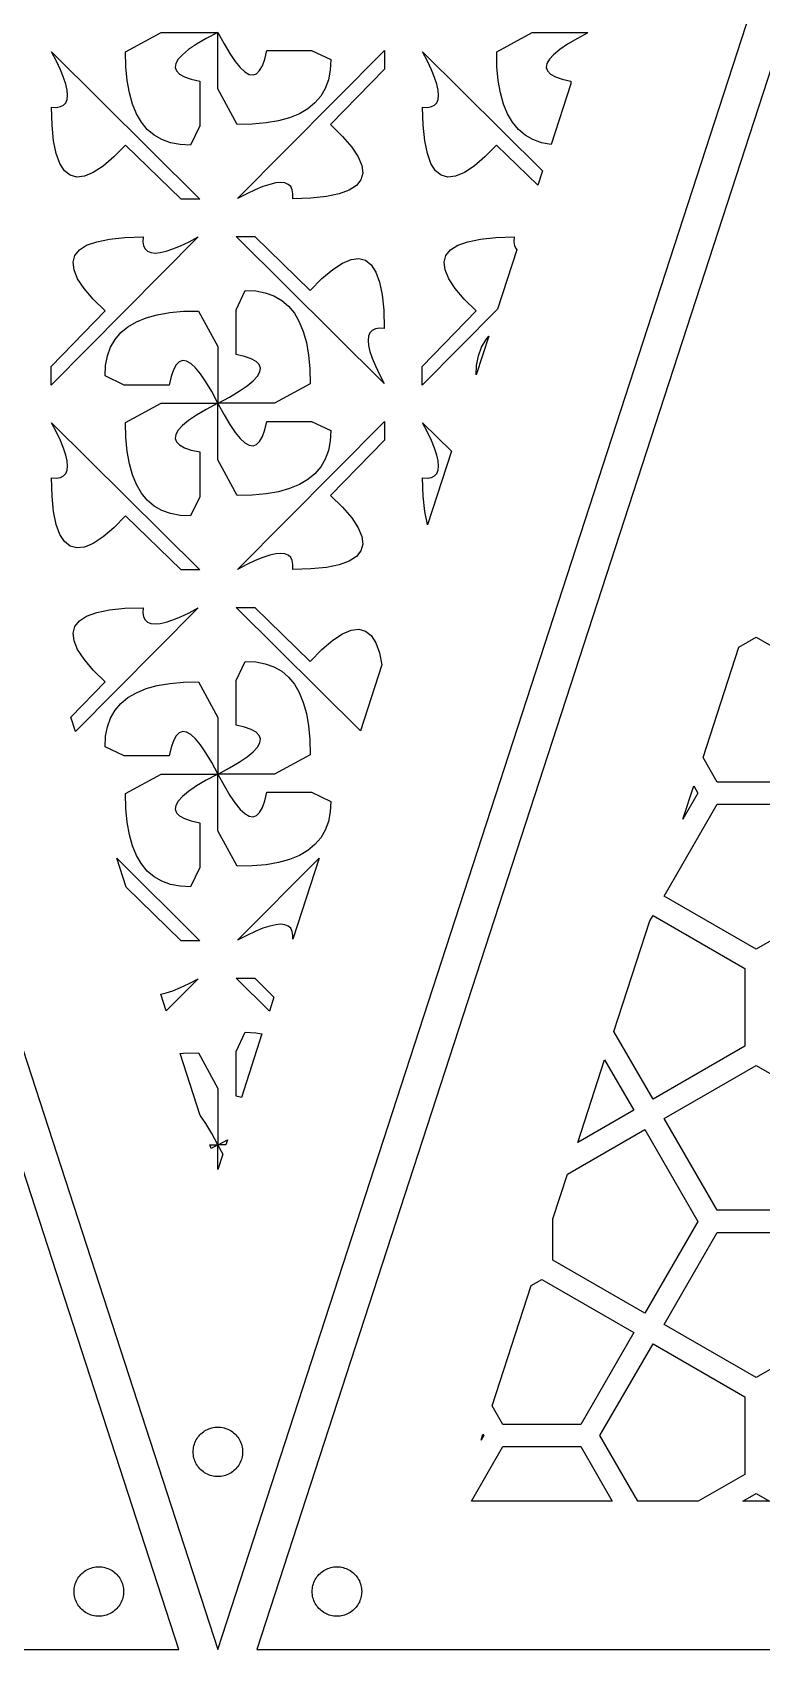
# Model space of a CAD drawing. Header units: metres. Extents: x 20 to 1108, y 20 to 485.
# Drawn here: x 939.7 to 998.7, y 20 to 150.8 of the extents above; entities that cross this region are included whole.
import ezdxf

# ---------------------------------------------------------------- set-up
doc = ezdxf.new("R2010")
doc.units = ezdxf.units.M

msp = doc.modelspace()

# ---------------------------------------------------------------- linework, layer by layer
for p, q in [((951.544, 20), (876.544, 250.826)), ((879.698, 250.826), (954.698, 20.0001)), ((954.698, 20.0001), (1029.7, 250.826)), ((1032.85, 250.826), (957.853, 20)), ((947.241, 149.257), (950.119, 150.823)), ((950.119, 150.823), (954.686, 150.823)), ((954.686, 150.823), (953.761, 150.33)), ((954.701, 146.247), (954.701, 150.815)), ((954.701, 150.815), (955.194, 149.89)), ((977.241, 149.257), (980.119, 150.823)), ((980.119, 150.823), (984.588, 150.823)), ((984.567, 150.76), (983.762, 150.33)), ((984.588, 150.823), (984.567, 150.76)), ((941.642, 148.497), (941.252, 149.242)), ((941.252, 149.242), (953.227, 137.345)), ((947.265, 148.041), (947.241, 149.257)), ((952.333, 149.425), (951.841, 149.02)), ((952.974, 149.862), (952.333, 149.425)), ((953.761, 150.33), (952.974, 149.862)), ((955.194, 149.89), (955.662, 149.102)), ((956.282, 137.38), (968.179, 149.355)), ((958.485, 148.669), (958.644, 149.359)), ((958.644, 149.359), (962.263, 149.359)), ((962.263, 149.359), (963.817, 148.62)), ((968.179, 149.355), (968.179, 147.845)), ((971.642, 148.497), (971.252, 149.242)), ((971.252, 149.242), (980.945, 139.612)), ((977.265, 148.041), (977.241, 149.257)), ((982.333, 149.425), (981.841, 149.02)), ((982.974, 149.862), (982.333, 149.425)), ((983.762, 150.33), (982.974, 149.862)), ((941.968, 147.804), (941.642, 148.497)), ((947.365, 146.929), (947.265, 148.041)), ((951.3, 148.298), (951.252, 147.984)), ((951.252, 147.984), (951.353, 147.7)), ((951.497, 148.644), (951.3, 148.298)), ((951.841, 149.02), (951.497, 148.644)), ((955.662, 149.102), (956.1, 148.461)), ((956.1, 148.461), (956.506, 147.969)), ((956.506, 147.969), (956.881, 147.624)), ((958.076, 147.73), (958.297, 148.125)), ((958.297, 148.125), (958.485, 148.669)), ((963.817, 148.62), (963.776, 147.772)), ((968.179, 147.845), (963.816, 143.365)), ((971.968, 147.804), (971.642, 148.497)), ((977.365, 146.929), (977.265, 148.041)), ((981.3, 148.298), (981.252, 147.984)), ((981.252, 147.984), (981.353, 147.7)), ((981.497, 148.644), (981.3, 148.298)), ((981.841, 149.02), (981.497, 148.644)), ((942.222, 147.184), (941.968, 147.804)), ((942.402, 146.632), (942.222, 147.184)), ((942.512, 146.153), (942.402, 146.632)), ((947.54, 145.925), (947.365, 146.929)), ((951.353, 147.7), (951.601, 147.448)), ((951.601, 147.448), (951.997, 147.229)), ((951.997, 147.229), (952.542, 147.038)), ((952.542, 147.038), (953.231, 146.881)), ((953.231, 146.881), (953.231, 143.261)), ((956.881, 147.624), (957.226, 147.428)), ((957.226, 147.428), (957.54, 147.379)), ((957.54, 147.379), (957.824, 147.481)), ((957.824, 147.481), (958.076, 147.73)), ((963.629, 146.995), (963.375, 146.295)), ((963.776, 147.772), (963.629, 146.995)), ((972.222, 147.184), (971.968, 147.804)), ((972.402, 146.632), (972.222, 147.184)), ((972.512, 146.153), (972.402, 146.632)), ((977.54, 145.925), (977.365, 146.929)), ((981.353, 147.7), (981.601, 147.448)), ((981.601, 147.448), (981.997, 147.229)), ((983.231, 146.649), (981.64, 141.748)), ((981.997, 147.229), (982.542, 147.038)), ((982.542, 147.038), (983.231, 146.881)), ((983.231, 146.881), (983.231, 146.649)), ((942.402, 145.137), (942.512, 145.405)), ((942.548, 145.744), (942.512, 146.153)), ((942.512, 145.405), (942.548, 145.744)), ((947.79, 145.028), (947.54, 145.925)), ((956.268, 143.369), (954.701, 146.247)), ((963.014, 145.669), (962.545, 145.119)), ((963.375, 146.295), (963.014, 145.669)), ((972.402, 145.137), (972.512, 145.405)), ((972.548, 145.744), (972.512, 146.153)), ((972.512, 145.405), (972.548, 145.744)), ((977.79, 145.028), (977.54, 145.925)), ((941.291, 143.309), (941.243, 144.777)), ((941.243, 144.777), (941.639, 144.76)), ((941.639, 144.76), (941.966, 144.816)), ((941.966, 144.816), (942.221, 144.942)), ((942.221, 144.942), (942.402, 145.137)), ((948.115, 144.238), (947.79, 145.028)), ((948.516, 143.555), (948.115, 144.238)), ((960.496, 143.917), (959.6, 143.667)), ((961.286, 144.243), (960.496, 143.917)), ((961.97, 144.644), (961.286, 144.243)), ((962.545, 145.119), (961.97, 144.644)), ((971.291, 143.309), (971.243, 144.777)), ((971.243, 144.777), (971.639, 144.76)), ((971.639, 144.76), (971.966, 144.816)), ((971.966, 144.816), (972.221, 144.942)), ((972.221, 144.942), (972.402, 145.137)), ((978.115, 144.238), (977.79, 145.028)), ((978.516, 143.555), (978.115, 144.238)), ((941.421, 142.057), (941.291, 143.309)), ((948.99, 142.98), (948.516, 143.555)), ((949.541, 142.511), (948.99, 142.98)), ((953.231, 143.261), (952.493, 141.707)), ((957.483, 143.394), (956.268, 143.369)), ((958.596, 143.493), (957.483, 143.394)), ((959.6, 143.667), (958.596, 143.493)), ((963.816, 143.365), (964.778, 142.411)), ((971.421, 142.057), (971.291, 143.309)), ((978.99, 142.98), (978.516, 143.555)), ((979.541, 142.511), (978.99, 142.98)), ((941.633, 141.026), (941.421, 142.057)), ((947.237, 141.708), (946.283, 140.746)), ((951.717, 137.345), (947.237, 141.708)), ((950.167, 142.151), (949.541, 142.511)), ((950.867, 141.896), (950.167, 142.151)), ((951.644, 141.748), (950.867, 141.896)), ((952.493, 141.707), (951.644, 141.748)), ((964.778, 142.411), (965.518, 141.541)), ((965.518, 141.541), (966.035, 140.755)), ((971.633, 141.026), (971.421, 142.057)), ((977.237, 141.708), (976.283, 140.746)), ((980.571, 138.461), (977.237, 141.708)), ((980.167, 142.151), (979.541, 142.511)), ((980.867, 141.896), (980.167, 142.151)), ((981.64, 141.748), (980.867, 141.896)), ((941.926, 140.217), (941.633, 141.026)), ((942.303, 139.629), (941.926, 140.217)), ((945.413, 140.007), (944.627, 139.489)), ((946.283, 140.746), (945.413, 140.007)), ((966.035, 140.755), (966.331, 140.05)), ((966.331, 140.05), (966.407, 139.427)), ((971.926, 140.217), (971.633, 141.026)), ((972.303, 139.629), (971.926, 140.217)), ((975.413, 140.007), (974.627, 139.489)), ((976.283, 140.746), (975.413, 140.007)), ((942.76, 139.263), (942.303, 139.629)), ((943.3, 139.117), (942.76, 139.263)), ((943.923, 139.193), (943.3, 139.117)), ((944.627, 139.489), (943.923, 139.193)), ((959.78, 138.676), (959.371, 138.64)), ((960.119, 138.64), (959.78, 138.676)), ((966.262, 138.888), (965.896, 138.432)), ((966.407, 139.427), (966.262, 138.888)), ((972.76, 139.263), (972.303, 139.629)), ((973.3, 139.117), (972.76, 139.263)), ((973.923, 139.193), (973.3, 139.117)), ((974.627, 139.489), (973.923, 139.193)), ((980.945, 139.612), (980.571, 138.461)), ((957.027, 137.77), (956.282, 137.38)), ((957.72, 138.096), (957.027, 137.77)), ((958.341, 138.35), (957.72, 138.096)), ((958.892, 138.53), (958.341, 138.35)), ((959.371, 138.64), (958.892, 138.53)), ((960.387, 138.53), (960.119, 138.64)), ((960.583, 138.349), (960.387, 138.53)), ((960.709, 138.094), (960.583, 138.349)), ((960.764, 137.767), (960.709, 138.094)), ((960.748, 137.371), (960.764, 137.767)), ((962.217, 137.419), (960.748, 137.371)), ((963.469, 137.549), (962.217, 137.419)), ((964.498, 137.761), (963.469, 137.549)), ((965.308, 138.054), (964.498, 137.761)), ((965.896, 138.432), (965.308, 138.054)), ((953.227, 137.345), (951.717, 137.345)), ((953.114, 134.273), (941.218, 122.298)), ((943.501, 133.221), (944.089, 133.599)), ((944.089, 133.599), (944.898, 133.892)), ((944.898, 133.892), (945.928, 134.104)), ((945.928, 134.104), (947.18, 134.234)), ((947.18, 134.234), (948.648, 134.281)), ((948.648, 134.281), (948.633, 133.886)), ((948.633, 133.886), (948.688, 133.559)), ((948.688, 133.559), (948.814, 133.304)), ((951.056, 133.303), (951.677, 133.557)), ((951.677, 133.557), (952.369, 133.883)), ((952.369, 133.883), (953.114, 134.273)), ((956.17, 134.308), (957.68, 134.308)), ((968.145, 122.41), (956.17, 134.308)), ((957.68, 134.308), (962.159, 129.944)), ((973.501, 133.221), (974.089, 133.599)), ((974.089, 133.599), (974.898, 133.892)), ((974.898, 133.892), (975.928, 134.104)), ((975.928, 134.104), (977.18, 134.234)), ((977.18, 134.234), (978.649, 134.281)), ((978.649, 134.281), (978.633, 133.886)), ((978.633, 133.886), (978.688, 133.559)), ((978.688, 133.559), (978.814, 133.304)), ((942.989, 132.226), (943.135, 132.765)), ((943.065, 131.603), (942.989, 132.226)), ((943.135, 132.765), (943.501, 133.221)), ((948.814, 133.304), (949.01, 133.122)), ((949.01, 133.122), (949.277, 133.013)), ((949.277, 133.013), (949.616, 132.977)), ((949.616, 132.977), (950.025, 133.013)), ((950.025, 133.013), (950.505, 133.122)), ((950.505, 133.122), (951.056, 133.303)), ((963.983, 131.646), (964.77, 132.163)), ((964.77, 132.163), (965.474, 132.459)), ((965.474, 132.459), (966.097, 132.535)), ((966.097, 132.535), (966.637, 132.39)), ((966.637, 132.39), (967.094, 132.024)), ((972.989, 132.226), (973.135, 132.765)), ((973.065, 131.603), (972.989, 132.226)), ((973.135, 132.765), (973.501, 133.221)), ((978.876, 133.245), (977.313, 128.433)), ((978.814, 133.304), (978.876, 133.245)), ((943.361, 130.898), (943.065, 131.603)), ((943.879, 130.111), (943.361, 130.898)), ((962.159, 129.944), (963.113, 130.906)), ((963.113, 130.906), (963.983, 131.646)), ((967.094, 132.024), (967.471, 131.436)), ((967.471, 131.436), (967.764, 130.626)), ((973.361, 130.898), (973.065, 131.603)), ((973.879, 130.111), (973.361, 130.898)), ((944.618, 129.241), (943.879, 130.111)), ((956.165, 128.392), (956.903, 129.945)), ((956.903, 129.945), (957.753, 129.904)), ((957.753, 129.904), (958.529, 129.757)), ((958.529, 129.757), (959.23, 129.502)), ((967.764, 130.626), (967.976, 129.596)), ((967.976, 129.596), (968.106, 128.344)), ((974.618, 129.241), (973.879, 130.111)), ((941.218, 123.808), (945.58, 128.287)), ((945.58, 128.287), (944.618, 129.241)), ((950.801, 128.159), (951.913, 128.259)), ((951.913, 128.259), (953.129, 128.283)), ((953.129, 128.283), (954.695, 125.405)), ((956.165, 124.772), (956.165, 128.392)), ((959.23, 129.502), (959.856, 129.142)), ((959.856, 129.142), (960.406, 128.673)), ((960.406, 128.673), (960.881, 128.098)), ((968.106, 128.344), (968.153, 126.875)), ((977.313, 128.433), (971.218, 122.298)), ((971.218, 123.808), (975.58, 128.287)), ((975.58, 128.287), (974.618, 129.241)), ((946.852, 126.534), (947.427, 127.009)), ((947.427, 127.009), (948.11, 127.409)), ((948.11, 127.409), (948.9, 127.735)), ((948.9, 127.735), (949.797, 127.985)), ((949.797, 127.985), (950.801, 128.159)), ((960.881, 128.098), (961.281, 127.414)), ((961.281, 127.414), (961.606, 126.624)), ((946.022, 125.358), (946.384, 125.984)), ((946.384, 125.984), (946.852, 126.534)), ((961.606, 126.624), (961.856, 125.728)), ((961.856, 125.728), (962.031, 124.724)), ((966.885, 126.247), (966.849, 125.908)), ((966.849, 125.908), (966.885, 125.499)), ((966.994, 126.516), (966.885, 126.247)), ((967.176, 126.711), (966.994, 126.516)), ((967.431, 126.837), (967.176, 126.711)), ((967.758, 126.893), (967.431, 126.837)), ((968.153, 126.875), (967.758, 126.893)), ((976.6, 126.237), (975.583, 123.109)), ((976.022, 125.358), (976.384, 125.984)), ((976.384, 125.984), (976.6, 126.237)), ((945.62, 123.881), (945.768, 124.657)), ((945.768, 124.657), (946.022, 125.358)), ((954.695, 125.405), (954.695, 120.838)), ((956.855, 124.614), (956.165, 124.772)), ((957.399, 124.424), (956.855, 124.614)), ((957.796, 124.204), (957.399, 124.424)), ((962.031, 124.724), (962.132, 123.611)), ((966.885, 125.499), (966.994, 125.021)), ((966.994, 125.021), (967.175, 124.469)), ((967.175, 124.469), (967.429, 123.849)), ((975.62, 123.881), (975.768, 124.657)), ((975.768, 124.657), (976.022, 125.358)), ((941.218, 122.298), (941.218, 123.808)), ((945.579, 123.032), (945.62, 123.881)), ((947.134, 122.293), (945.579, 123.032)), ((950.911, 122.984), (950.753, 122.293)), ((951.1, 123.527), (950.911, 122.984)), ((951.32, 123.923), (951.1, 123.527)), ((951.572, 124.172), (951.32, 123.923)), ((951.856, 124.274), (951.572, 124.172)), ((952.171, 124.225), (951.856, 124.274)), ((952.516, 124.028), (952.171, 124.225)), ((952.891, 123.684), (952.516, 124.028)), ((953.297, 123.192), (952.891, 123.684)), ((953.734, 122.551), (953.297, 123.192)), ((957.556, 122.633), (957.899, 123.009)), ((958.044, 123.952), (957.796, 124.204)), ((957.899, 123.009), (958.097, 123.355)), ((958.145, 123.668), (958.044, 123.952)), ((958.097, 123.355), (958.145, 123.668)), ((962.132, 123.611), (962.155, 122.396)), ((967.429, 123.849), (967.755, 123.155)), ((967.755, 123.155), (968.145, 122.41)), ((971.218, 122.298), (971.218, 123.808)), ((975.583, 123.109), (975.62, 123.881)), ((950.753, 122.293), (947.134, 122.293)), ((954.202, 121.763), (953.734, 122.551)), ((954.695, 120.838), (954.202, 121.763)), ((955.636, 121.322), (956.423, 121.79)), ((956.423, 121.79), (957.064, 122.228)), ((957.064, 122.228), (957.556, 122.633)), ((962.155, 122.396), (959.277, 120.829)), ((947.241, 119.257), (950.119, 120.823)), ((950.119, 120.823), (954.686, 120.823)), ((954.686, 120.823), (953.761, 120.33)), ((954.701, 116.247), (954.701, 120.815)), ((954.701, 120.815), (955.194, 119.89)), ((954.711, 120.829), (955.636, 121.322)), ((959.277, 120.829), (954.711, 120.829)), ((941.642, 118.497), (941.252, 119.242)), ((941.252, 119.242), (953.227, 107.345)), ((947.265, 118.041), (947.241, 119.257)), ((952.333, 119.425), (951.841, 119.02)), ((952.974, 119.862), (952.333, 119.425)), ((953.761, 120.33), (952.974, 119.862)), ((955.194, 119.89), (955.662, 119.102)), ((955.662, 119.102), (956.1, 118.461)), ((956.282, 107.38), (968.179, 119.355)), ((958.485, 118.669), (958.644, 119.359)), ((958.644, 119.359), (962.263, 119.359)), ((962.263, 119.359), (963.817, 118.62)), ((968.179, 119.355), (968.179, 117.845)), ((971.642, 118.497), (971.252, 119.242)), ((971.252, 119.242), (973.576, 116.934)), ((941.968, 117.804), (941.642, 118.497)), ((942.222, 117.184), (941.968, 117.804)), ((947.365, 116.929), (947.265, 118.041)), ((951.3, 118.298), (951.252, 117.984)), ((951.252, 117.984), (951.353, 117.7)), ((951.497, 118.644), (951.3, 118.298)), ((951.841, 119.02), (951.497, 118.644)), ((956.1, 118.461), (956.506, 117.969)), ((956.506, 117.969), (956.881, 117.624)), ((958.076, 117.73), (958.297, 118.125)), ((958.297, 118.125), (958.485, 118.669)), ((963.776, 117.772), (963.629, 116.995)), ((963.817, 118.62), (963.776, 117.772)), ((968.179, 117.845), (963.816, 113.365)), ((971.968, 117.804), (971.642, 118.497)), ((972.222, 117.184), (971.968, 117.804)), ((942.402, 116.632), (942.222, 117.184)), ((942.512, 116.153), (942.402, 116.632)), ((947.54, 115.925), (947.365, 116.929)), ((951.353, 117.7), (951.601, 117.448)), ((951.601, 117.448), (951.997, 117.229)), ((951.997, 117.229), (952.542, 117.038)), ((952.542, 117.038), (953.231, 116.881)), ((953.231, 116.881), (953.231, 113.261)), ((956.881, 117.624), (957.226, 117.428)), ((957.226, 117.428), (957.54, 117.379)), ((957.54, 117.379), (957.824, 117.481)), ((957.824, 117.481), (958.076, 117.73)), ((963.629, 116.995), (963.375, 116.295)), ((973.576, 116.934), (971.646, 110.991)), ((972.402, 116.632), (972.222, 117.184)), ((972.512, 116.153), (972.402, 116.632)), ((942.221, 114.942), (942.402, 115.137)), ((942.402, 115.137), (942.512, 115.405)), ((942.548, 115.744), (942.512, 116.153)), ((942.512, 115.405), (942.548, 115.744)), ((947.79, 115.028), (947.54, 115.925)), ((956.268, 113.369), (954.701, 116.247)), ((963.014, 115.669), (962.545, 115.119)), ((963.375, 116.295), (963.014, 115.669)), ((972.221, 114.942), (972.402, 115.137)), ((972.402, 115.137), (972.512, 115.405)), ((972.548, 115.744), (972.512, 116.153)), ((972.512, 115.405), (972.548, 115.744)), ((941.291, 113.309), (941.243, 114.777)), ((941.243, 114.777), (941.639, 114.76)), ((941.639, 114.76), (941.966, 114.816)), ((941.966, 114.816), (942.221, 114.942)), ((948.115, 114.238), (947.79, 115.028)), ((948.516, 113.555), (948.115, 114.238)), ((960.496, 113.917), (959.6, 113.667)), ((961.286, 114.243), (960.496, 113.917)), ((961.97, 114.644), (961.286, 114.243)), ((962.545, 115.119), (961.97, 114.644)), ((971.291, 113.309), (971.243, 114.777)), ((971.243, 114.777), (971.639, 114.76)), ((971.639, 114.76), (971.966, 114.816)), ((971.966, 114.816), (972.221, 114.942)), ((941.421, 112.057), (941.291, 113.309)), ((948.99, 112.98), (948.516, 113.555)), ((949.541, 112.511), (948.99, 112.98)), ((950.167, 112.151), (949.541, 112.511)), ((953.231, 113.261), (952.493, 111.707)), ((957.483, 113.394), (956.268, 113.369)), ((958.596, 113.493), (957.483, 113.394)), ((959.6, 113.667), (958.596, 113.493)), ((963.816, 113.365), (964.778, 112.411)), ((971.421, 112.057), (971.291, 113.309)), ((941.633, 111.026), (941.421, 112.057)), ((947.237, 111.708), (946.283, 110.746)), ((951.717, 107.345), (947.237, 111.708)), ((950.867, 111.896), (950.167, 112.151)), ((951.644, 111.748), (950.867, 111.896)), ((952.493, 111.707), (951.644, 111.748)), ((964.778, 112.411), (965.518, 111.541)), ((965.518, 111.541), (966.035, 110.755)), ((971.633, 111.026), (971.421, 112.057)), ((941.926, 110.217), (941.633, 111.026)), ((942.303, 109.629), (941.926, 110.217)), ((945.413, 110.007), (944.627, 109.489)), ((946.283, 110.746), (945.413, 110.007)), ((966.035, 110.755), (966.331, 110.05)), ((966.331, 110.05), (966.407, 109.427)), ((971.646, 110.991), (971.633, 111.026)), ((942.76, 109.263), (942.303, 109.629)), ((943.3, 109.117), (942.76, 109.263)), ((943.923, 109.193), (943.3, 109.117)), ((944.627, 109.489), (943.923, 109.193)), ((959.371, 108.64), (958.892, 108.53)), ((959.78, 108.676), (959.371, 108.64)), ((960.119, 108.64), (959.78, 108.676)), ((960.387, 108.53), (960.119, 108.64)), ((966.262, 108.888), (965.896, 108.432)), ((966.407, 109.427), (966.262, 108.888)), ((953.227, 107.345), (951.717, 107.345)), ((957.027, 107.77), (956.282, 107.38)), ((957.72, 108.096), (957.027, 107.77)), ((958.341, 108.35), (957.72, 108.096)), ((958.892, 108.53), (958.341, 108.35)), ((960.583, 108.349), (960.387, 108.53)), ((960.709, 108.094), (960.583, 108.349)), ((960.764, 107.767), (960.709, 108.094)), ((960.748, 107.371), (960.764, 107.767)), ((962.217, 107.419), (960.748, 107.371)), ((963.469, 107.549), (962.217, 107.419)), ((964.498, 107.761), (963.469, 107.549)), ((965.308, 108.054), (964.498, 107.761)), ((965.896, 108.432), (965.308, 108.054)), ((953.114, 104.273), (943.183, 94.2755)), ((943.501, 103.221), (944.089, 103.599)), ((944.089, 103.599), (944.898, 103.892)), ((944.898, 103.892), (945.928, 104.104)), ((945.928, 104.104), (947.18, 104.234)), ((947.18, 104.234), (948.648, 104.281)), ((948.648, 104.281), (948.633, 103.886)), ((948.633, 103.886), (948.688, 103.559)), ((948.688, 103.559), (948.814, 103.304)), ((951.056, 103.303), (951.677, 103.557)), ((951.677, 103.557), (952.369, 103.883)), ((952.369, 103.883), (953.114, 104.273)), ((956.17, 104.308), (957.68, 104.308)), ((966.227, 94.3156), (956.17, 104.308)), ((957.68, 104.308), (962.159, 99.9445)), ((942.989, 102.226), (943.135, 102.765)), ((943.065, 101.603), (942.989, 102.226)), ((943.135, 102.765), (943.501, 103.221)), ((948.814, 103.304), (949.01, 103.122)), ((949.01, 103.122), (949.277, 103.013)), ((949.277, 103.013), (949.616, 102.977)), ((949.616, 102.977), (950.025, 103.013)), ((950.025, 103.013), (950.505, 103.122)), ((950.505, 103.122), (951.056, 103.303)), ((963.983, 101.646), (964.77, 102.163)), ((964.77, 102.163), (965.474, 102.459)), ((965.474, 102.459), (966.097, 102.535)), ((966.097, 102.535), (966.637, 102.39)), ((966.637, 102.39), (967.094, 102.024)), ((943.361, 100.898), (943.065, 101.603)), ((943.879, 100.111), (943.361, 100.898)), ((962.159, 99.9445), (963.113, 100.906)), ((963.113, 100.906), (963.983, 101.646)), ((967.094, 102.024), (967.471, 101.436)), ((967.471, 101.436), (967.764, 100.626)), ((993.921, 92.1738), (996.821, 101.101)), ((996.821, 101.101), (998.212, 101.903)), ((998.212, 101.903), (1005.64, 97.6123)), ((944.618, 99.2413), (943.879, 100.111)), ((956.165, 98.3917), (956.903, 99.9454)), ((956.903, 99.9454), (957.753, 99.9044)), ((957.753, 99.9044), (958.529, 99.757)), ((958.529, 99.757), (959.23, 99.5021)), ((959.23, 99.5021), (959.856, 99.1417)), ((967.963, 99.6583), (966.227, 94.3156)), ((967.764, 100.626), (967.963, 99.6583)), ((942.805, 95.4376), (945.58, 98.2872)), ((945.58, 98.2872), (944.618, 99.2413)), ((949.797, 97.9855), (950.801, 98.1593)), ((950.801, 98.1593), (951.913, 98.2589)), ((951.913, 98.2589), (953.129, 98.2833)), ((953.129, 98.2833), (954.695, 95.4054)), ((956.165, 94.7716), (956.165, 98.3917)), ((959.856, 99.1417), (960.406, 98.673)), ((960.406, 98.673), (960.881, 98.0978)), ((946.852, 96.5343), (947.427, 97.0089)), ((947.427, 97.0089), (948.11, 97.4093)), ((948.11, 97.4093), (948.9, 97.7355)), ((948.9, 97.7355), (949.797, 97.9855)), ((960.881, 98.0978), (961.281, 97.4142)), ((961.281, 97.4142), (961.606, 96.6241)), ((946.022, 95.3575), (946.384, 95.9845)), ((946.384, 95.9845), (946.852, 96.5343)), ((961.606, 96.6241), (961.856, 95.7277)), ((961.856, 95.7277), (962.031, 94.7238)), ((943.183, 94.2755), (942.805, 95.4376)), ((945.62, 93.881), (945.768, 94.6573)), ((945.768, 94.6573), (946.022, 95.3575)), ((951.856, 94.2736), (951.572, 94.172)), ((952.171, 94.2247), (951.856, 94.2736)), ((952.516, 94.0284), (952.171, 94.2247)), ((954.695, 95.4054), (954.695, 90.838)), ((956.855, 94.6144), (956.165, 94.7716)), ((957.399, 94.424), (956.855, 94.6144)), ((957.796, 94.2042), (957.399, 94.424)), ((958.044, 93.9523), (957.796, 94.2042)), ((962.031, 94.7238), (962.132, 93.6115)), ((945.579, 93.0323), (945.62, 93.881)), ((947.134, 92.2931), (945.579, 93.0323)), ((950.911, 92.9835), (950.753, 92.2931)), ((951.1, 93.5275), (950.911, 92.9835)), ((951.32, 93.923), (951.1, 93.5275)), ((951.572, 94.172), (951.32, 93.923)), ((952.891, 93.6837), (952.516, 94.0284)), ((953.297, 93.1915), (952.891, 93.6837)), ((953.734, 92.5509), (953.297, 93.1915)), ((957.556, 92.6329), (957.899, 93.0089)), ((957.899, 93.0089), (958.097, 93.3546)), ((958.145, 93.6681), (958.044, 93.9523)), ((958.097, 93.3546), (958.145, 93.6681)), ((962.132, 93.6115), (962.155, 92.3956)), ((950.753, 92.2931), (947.134, 92.2931)), ((954.202, 91.7628), (953.734, 92.5509)), ((954.695, 90.838), (954.202, 91.7628)), ((955.636, 91.3224), (956.423, 91.7902)), ((956.423, 91.7902), (957.064, 92.2277)), ((957.064, 92.2277), (957.556, 92.6329)), ((962.155, 92.3956), (959.277, 90.8292)), ((995.071, 90.1816), (993.921, 92.1738)), ((947.241, 89.257), (950.119, 90.8234)), ((950.119, 90.8234), (954.686, 90.8234)), ((953.761, 90.3302), (952.974, 89.8624)), ((954.686, 90.8234), (953.761, 90.3302)), ((954.701, 86.2472), (954.701, 90.8146)), ((954.701, 90.8146), (955.194, 89.8898)), ((954.711, 90.8292), (955.636, 91.3224)), ((959.277, 90.8292), (954.711, 90.8292)), ((947.265, 88.0411), (947.241, 89.257)), ((951.841, 89.0197), (951.497, 88.6437)), ((952.333, 89.4249), (951.841, 89.0197)), ((952.974, 89.8624), (952.333, 89.4249)), ((955.194, 89.8898), (955.662, 89.1017)), ((955.662, 89.1017), (956.1, 88.4611)), ((958.485, 88.6691), (958.644, 89.3595)), ((958.644, 89.3595), (962.263, 89.3595)), ((962.263, 89.3595), (963.817, 88.6202)), ((992.298, 87.1787), (993.172, 89.8701)), ((993.512, 89.2822), (992.298, 87.1787)), ((993.172, 89.8701), (993.512, 89.2822)), ((1001.35, 90.1816), (995.071, 90.1816)), ((947.365, 86.9288), (947.265, 88.0411)), ((951.3, 88.298), (951.252, 87.9845)), ((951.252, 87.9845), (951.353, 87.7003)), ((951.497, 88.6437), (951.3, 88.298)), ((951.353, 87.7003), (951.601, 87.4484)), ((956.1, 88.4611), (956.506, 87.9689)), ((956.506, 87.9689), (956.881, 87.6241)), ((957.824, 87.4806), (958.076, 87.7296)), ((958.076, 87.7296), (958.297, 88.1251)), ((958.297, 88.1251), (958.485, 88.6691)), ((963.776, 87.7716), (963.629, 86.9952)), ((963.817, 88.6202), (963.776, 87.7716)), ((990.781, 80.9512), (995.071, 88.3818)), ((995.071, 88.3818), (1001.35, 88.3818)), ((947.54, 85.9249), (947.365, 86.9288)), ((951.601, 87.4484), (951.997, 87.2286)), ((951.997, 87.2286), (952.542, 87.0382)), ((952.542, 87.0382), (953.231, 86.881)), ((953.231, 86.881), (953.231, 83.2609)), ((956.881, 87.6241), (957.226, 87.4279)), ((957.226, 87.4279), (957.54, 87.379)), ((957.54, 87.379), (957.824, 87.4806)), ((963.629, 86.9952), (963.375, 86.295)), ((947.79, 85.0284), (947.54, 85.9249)), ((956.268, 83.3693), (954.701, 86.2472)), ((962.545, 85.1193), (961.97, 84.6437)), ((963.014, 85.6691), (962.545, 85.1193)), ((963.375, 86.295), (963.014, 85.6691)), ((947.278, 81.6681), (946.518, 84.0109)), ((946.518, 84.0109), (953.227, 77.3448)), ((948.115, 84.2384), (947.79, 85.0284)), ((948.516, 83.5548), (948.115, 84.2384)), ((956.282, 77.38), (962.884, 84.0255)), ((960.496, 83.9171), (959.6, 83.6671)), ((961.286, 84.2433), (960.496, 83.9171)), ((962.884, 84.0255), (960.751, 77.462)), ((961.97, 84.6437), (961.286, 84.2433)), ((948.99, 82.9796), (948.516, 83.5548)), ((949.541, 82.5109), (948.99, 82.9796)), ((950.167, 82.1505), (949.541, 82.5109)), ((953.231, 83.2609), (952.493, 81.7072)), ((957.483, 83.3937), (956.268, 83.3693)), ((958.596, 83.4933), (957.483, 83.3937)), ((959.6, 83.6671), (958.596, 83.4933)), ((951.717, 77.3448), (947.278, 81.6681)), ((950.867, 81.8956), (950.167, 82.1505)), ((951.644, 81.7482), (950.867, 81.8956)), ((952.493, 81.7072), (951.644, 81.7482)), ((998.212, 76.6611), (990.781, 80.9512)), ((1005.64, 80.9512), (998.212, 76.6611)), ((958.892, 78.5304), (958.341, 78.3497)), ((959.371, 78.6398), (958.892, 78.5304)), ((959.78, 78.6759), (959.371, 78.6398)), ((960.119, 78.6398), (959.78, 78.6759)), ((960.387, 78.5304), (960.119, 78.6398)), ((960.583, 78.3488), (960.387, 78.5304)), ((986.719, 70.0078), (989.623, 78.9453)), ((989.623, 78.9453), (989.881, 79.3926)), ((989.881, 79.3926), (997.312, 75.1025)), ((953.227, 77.3448), (951.717, 77.3448)), ((957.027, 77.7697), (956.282, 77.38)), ((957.72, 78.0958), (957.027, 77.7697)), ((958.341, 78.3497), (957.72, 78.0958)), ((960.709, 78.0939), (960.583, 78.3488)), ((960.764, 77.7667), (960.709, 78.0939)), ((960.751, 77.462), (960.764, 77.7667)), ((997.312, 75.1025), (997.312, 68.8213)), ((950.505, 73.1222), (951.056, 73.3029)), ((953.114, 74.2726), (950.527, 71.6681)), ((951.056, 73.3029), (951.677, 73.5568)), ((951.677, 73.5568), (952.369, 73.8829)), ((952.369, 73.8829), (953.114, 74.2726)), ((956.17, 74.3077), (957.68, 74.3077)), ((958.858, 71.6359), (956.17, 74.3077)), ((957.68, 74.3077), (959.234, 72.7921)), ((950.086, 73.0265), (950.505, 73.1222)), ((950.527, 71.6681), (950.086, 73.0265)), ((959.234, 72.7921), (958.858, 71.6359)), ((956.165, 68.3917), (956.903, 69.9454)), ((958.265, 69.8077), (956.596, 64.673)), ((956.903, 69.9454), (957.753, 69.9044)), ((957.753, 69.9044), (958.265, 69.8077)), ((989.881, 64.5312), (986.719, 70.0078)), ((951.644, 68.2355), (951.913, 68.2589)), ((953.273, 63.2208), (951.644, 68.2355)), ((951.913, 68.2589), (953.129, 68.2833)), ((953.129, 68.2833), (954.695, 65.4054)), ((956.165, 64.7716), (956.165, 68.3917)), ((997.312, 68.8213), (989.881, 64.5312)), ((983.798, 61.0186), (985.97, 67.7041)), ((985.97, 67.7041), (988.321, 63.6309)), ((990.781, 62.9717), (998.212, 67.2617)), ((998.212, 67.2617), (1005.64, 62.9717)), ((954.695, 65.4054), (954.695, 60.838)), ((956.596, 64.673), (956.165, 64.7716)), ((953.297, 63.1915), (953.273, 63.2208)), ((953.734, 62.5509), (953.297, 63.1915)), ((988.321, 63.6309), (983.798, 61.0186)), ((995.071, 55.541), (990.781, 62.9717)), ((954.202, 61.7628), (953.734, 62.5509)), ((954.695, 60.838), (954.202, 61.7628)), ((982.967, 58.46), (989.222, 62.0713)), ((989.222, 62.0713), (993.512, 54.6406)), ((954.052, 60.8234), (954.686, 60.8234)), ((954.146, 60.5353), (954.052, 60.8234)), ((954.686, 60.8234), (954.146, 60.5353)), ((954.701, 60.8146), (955.1, 60.0675)), ((954.701, 58.8419), (954.701, 60.8146)), ((954.711, 60.8292), (955.481, 61.2394)), ((955.347, 60.8292), (954.711, 60.8292)), ((955.481, 61.2394), (955.347, 60.8292)), ((955.1, 60.0675), (954.701, 58.8419)), ((981.791, 54.8428), (982.967, 58.46)), ((1001.35, 55.541), (995.071, 55.541)), ((981.791, 51.5), (981.791, 54.8428)), ((993.512, 54.6406), (989.222, 47.21)), ((990.781, 46.3105), (995.071, 53.7412)), ((995.071, 53.7412), (1001.35, 53.7412)), ((989.222, 47.21), (981.791, 51.5)), ((980.039, 49.4492), (980.891, 49.9414)), ((980.891, 49.9414), (988.321, 45.6514)), ((976.88, 39.7275), (980.039, 49.4492)), ((998.212, 42.0205), (990.781, 46.3105)), ((1005.64, 46.3105), (998.212, 42.0205)), ((988.321, 45.6514), (984.031, 38.2207)), ((985.591, 37.3203), (989.881, 44.751)), ((989.881, 44.751), (997.312, 40.4609)), ((977.75, 38.2207), (976.88, 39.7275)), ((997.312, 40.4609), (997.312, 34.1797)), ((954.201, 37.9376), (954.323, 37.964)), ((954.323, 37.964), (954.447, 37.9845)), ((954.447, 37.9845), (954.572, 37.9962)), ((954.572, 37.9962), (954.698, 38.0001)), ((954.698, 38.0001), (954.824, 37.9962)), ((954.824, 37.9962), (954.949, 37.9845)), ((954.949, 37.9845), (955.073, 37.964)), ((955.073, 37.964), (955.195, 37.9376)), ((984.031, 38.2207), (977.75, 38.2207)), ((952.796, 36.6183), (952.839, 36.7365)), ((952.839, 36.7365), (952.889, 36.8517)), ((952.889, 36.8517), (952.945, 36.963)), ((952.945, 36.963), (953.01, 37.0714)), ((953.01, 37.0714), (953.08, 37.1749)), ((953.08, 37.1749), (953.157, 37.2755)), ((953.157, 37.2755), (953.24, 37.3693)), ((953.24, 37.3693), (953.329, 37.4581)), ((953.329, 37.4581), (953.424, 37.5411)), ((953.424, 37.5411), (953.523, 37.6183)), ((953.523, 37.6183), (953.627, 37.6886)), ((953.627, 37.6886), (953.734, 37.7521)), ((953.734, 37.7521), (953.847, 37.8097)), ((953.847, 37.8097), (953.962, 37.8595)), ((953.962, 37.8595), (954.08, 37.9025)), ((954.08, 37.9025), (954.201, 37.9376)), ((955.195, 37.9376), (955.316, 37.9025)), ((955.316, 37.9025), (955.435, 37.8595)), ((955.435, 37.8595), (955.55, 37.8097)), ((955.55, 37.8097), (955.662, 37.7521)), ((955.662, 37.7521), (955.77, 37.6886)), ((955.77, 37.6886), (955.874, 37.6183)), ((955.874, 37.6183), (955.973, 37.5411)), ((955.973, 37.5411), (956.067, 37.4581)), ((956.067, 37.4581), (956.156, 37.3693)), ((956.156, 37.3693), (956.239, 37.2755)), ((956.239, 37.2755), (956.316, 37.1749)), ((956.316, 37.1749), (956.387, 37.0714)), ((956.387, 37.0714), (956.451, 36.963)), ((956.451, 36.963), (956.508, 36.8517)), ((956.508, 36.8517), (956.558, 36.7365)), ((956.558, 36.7365), (956.601, 36.6183)), ((975.978, 36.9492), (976.132, 37.4248)), ((976.191, 37.3203), (975.978, 36.9492)), ((976.132, 37.4248), (976.191, 37.3203)), ((988.662, 32), (985.591, 37.3203)), ((952.698, 36.0001), (952.702, 36.1251)), ((952.702, 35.8741), (952.698, 36.0001)), ((952.702, 36.1251), (952.714, 36.2501)), ((952.714, 35.7491), (952.702, 35.8741)), ((952.714, 36.2501), (952.733, 36.3751)), ((952.733, 35.6251), (952.714, 35.7491)), ((952.733, 36.3751), (952.761, 36.4972)), ((952.761, 35.5021), (952.733, 35.6251)), ((952.761, 36.4972), (952.796, 36.6183)), ((952.796, 35.382), (952.761, 35.5021)), ((952.839, 35.2648), (952.796, 35.382)), ((956.601, 35.382), (956.558, 35.2648)), ((956.601, 36.6183), (956.636, 36.4972)), ((956.636, 35.5021), (956.601, 35.382)), ((956.636, 36.4972), (956.663, 36.3751)), ((956.663, 35.6251), (956.636, 35.5021)), ((956.663, 36.3751), (956.683, 36.2501)), ((956.683, 35.7491), (956.663, 35.6251)), ((956.683, 36.2501), (956.694, 36.1251)), ((956.694, 35.8741), (956.683, 35.7491)), ((956.694, 36.1251), (956.698, 36.0001)), ((956.698, 36.0001), (956.694, 35.8741)), ((975.198, 32), (977.75, 36.4209)), ((977.75, 36.4209), (984.031, 36.4209)), ((984.031, 36.4209), (986.584, 32)), ((952.889, 35.1486), (952.839, 35.2648)), ((952.945, 35.0363), (952.889, 35.1486)), ((953.01, 34.9279), (952.945, 35.0363)), ((953.08, 34.8243), (953.01, 34.9279)), ((953.157, 34.7257), (953.08, 34.8243)), ((953.24, 34.631), (953.157, 34.7257)), ((953.329, 34.5421), (953.24, 34.631)), ((953.424, 34.4591), (953.329, 34.5421)), ((953.523, 34.382), (953.424, 34.4591)), ((953.627, 34.3116), (953.523, 34.382)), ((953.734, 34.2472), (953.627, 34.3116)), ((953.847, 34.1906), (953.734, 34.2472)), ((953.962, 34.1407), (953.847, 34.1906)), ((954.08, 34.0988), (953.962, 34.1407)), ((954.201, 34.0636), (954.08, 34.0988)), ((954.323, 34.0353), (954.201, 34.0636)), ((954.447, 34.0167), (954.323, 34.0353)), ((954.572, 34.004), (954.447, 34.0167)), ((954.949, 34.0167), (954.824, 34.004)), ((955.073, 34.0353), (954.949, 34.0167)), ((955.195, 34.0636), (955.073, 34.0353)), ((955.316, 34.0988), (955.195, 34.0636)), ((955.435, 34.1407), (955.316, 34.0988)), ((955.55, 34.1906), (955.435, 34.1407)), ((955.662, 34.2472), (955.55, 34.1906)), ((955.77, 34.3116), (955.662, 34.2472)), ((955.874, 34.382), (955.77, 34.3116)), ((955.973, 34.4591), (955.874, 34.382)), ((956.067, 34.5421), (955.973, 34.4591)), ((956.156, 34.631), (956.067, 34.5421)), ((956.239, 34.7257), (956.156, 34.631)), ((956.316, 34.8243), (956.239, 34.7257)), ((956.387, 34.9279), (956.316, 34.8243)), ((956.451, 35.0363), (956.387, 34.9279)), ((956.508, 35.1486), (956.451, 35.0363)), ((956.558, 35.2648), (956.508, 35.1486)), ((997.312, 34.1797), (993.535, 32)), ((954.698, 34.0001), (954.572, 34.004)), ((954.824, 34.004), (954.698, 34.0001)), ((986.584, 32), (975.198, 32)), ((993.535, 32), (988.662, 32)), ((997.137, 32), (998.212, 32.6211)), ((999.287, 32), (997.137, 32)), ((998.212, 32.6211), (999.287, 32)), ((943.703, 26.1602), (943.797, 26.2432)), ((943.797, 26.2432), (943.896, 26.3203)), ((943.896, 26.3203), (944, 26.3906)), ((944, 26.3906), (944.108, 26.4551)), ((944.108, 26.4551), (944.221, 26.5117)), ((944.221, 26.5117), (944.336, 26.5615)), ((944.336, 26.5615), (944.454, 26.6045)), ((944.454, 26.6045), (944.574, 26.6396)), ((944.574, 26.6396), (944.697, 26.667)), ((944.697, 26.667), (944.821, 26.6865)), ((944.821, 26.6865), (944.946, 26.6982)), ((944.946, 26.6982), (945.072, 26.7021)), ((945.072, 26.7021), (945.197, 26.6982)), ((945.197, 26.6982), (945.322, 26.6865)), ((945.322, 26.6865), (945.446, 26.667)), ((945.446, 26.667), (945.569, 26.6396)), ((945.569, 26.6396), (945.689, 26.6045)), ((945.689, 26.6045), (945.808, 26.5615)), ((945.808, 26.5615), (945.924, 26.5117)), ((945.924, 26.5117), (946.035, 26.4551)), ((946.035, 26.4551), (946.144, 26.3906)), ((946.144, 26.3906), (946.247, 26.3203)), ((946.247, 26.3203), (946.347, 26.2432)), ((946.347, 26.2432), (946.441, 26.1602)), ((962.955, 26.1602), (963.05, 26.2432)), ((963.05, 26.2432), (963.149, 26.3203)), ((963.149, 26.3203), (963.253, 26.3906)), ((963.253, 26.3906), (963.361, 26.4551)), ((963.361, 26.4551), (963.473, 26.5117)), ((963.473, 26.5117), (963.589, 26.5615)), ((963.589, 26.5615), (963.707, 26.6045)), ((963.707, 26.6045), (963.827, 26.6396)), ((963.827, 26.6396), (963.95, 26.667)), ((963.95, 26.667), (964.074, 26.6865)), ((964.074, 26.6865), (964.199, 26.6982)), ((964.199, 26.6982), (964.324, 26.7021)), ((964.324, 26.7021), (964.45, 26.6982)), ((964.45, 26.6982), (964.575, 26.6865)), ((964.575, 26.6865), (964.699, 26.667)), ((964.699, 26.667), (964.822, 26.6396)), ((964.822, 26.6396), (964.942, 26.6045)), ((964.942, 26.6045), (965.061, 26.5615)), ((965.061, 26.5615), (965.176, 26.5117)), ((965.176, 26.5117), (965.288, 26.4551)), ((965.288, 26.4551), (965.397, 26.3906)), ((965.397, 26.3906), (965.5, 26.3203)), ((965.5, 26.3203), (965.6, 26.2432)), ((965.6, 26.2432), (965.693, 26.1602)), ((943.076, 24.8281), (943.088, 24.9531)), ((943.088, 24.9531), (943.107, 25.0771)), ((943.107, 25.0771), (943.135, 25.1992)), ((943.135, 25.1992), (943.17, 25.3203)), ((943.17, 25.3203), (943.212, 25.4385)), ((943.212, 25.4385), (943.262, 25.5537)), ((943.262, 25.5537), (943.319, 25.666)), ((943.319, 25.666), (943.383, 25.7744)), ((943.383, 25.7744), (943.454, 25.8779)), ((943.454, 25.8779), (943.53, 25.9775)), ((943.53, 25.9775), (943.614, 26.0713)), ((943.614, 26.0713), (943.703, 26.1602)), ((946.441, 26.1602), (946.529, 26.0713)), ((946.529, 26.0713), (946.613, 25.9775)), ((946.613, 25.9775), (946.689, 25.8779)), ((946.689, 25.8779), (946.761, 25.7744)), ((946.761, 25.7744), (946.824, 25.666)), ((946.824, 25.666), (946.882, 25.5537)), ((946.882, 25.5537), (946.932, 25.4385)), ((946.932, 25.4385), (946.974, 25.3203)), ((946.974, 25.3203), (947.009, 25.1992)), ((947.009, 25.1992), (947.036, 25.0771)), ((947.036, 25.0771), (947.056, 24.9531)), ((947.056, 24.9531), (947.067, 24.8281)), ((962.329, 24.8281), (962.341, 24.9531)), ((962.341, 24.9531), (962.36, 25.0771)), ((962.36, 25.0771), (962.388, 25.1992)), ((962.388, 25.1992), (962.423, 25.3203)), ((962.423, 25.3203), (962.465, 25.4385)), ((962.465, 25.4385), (962.515, 25.5537)), ((962.515, 25.5537), (962.572, 25.666)), ((962.572, 25.666), (962.636, 25.7744)), ((962.636, 25.7744), (962.707, 25.8779)), ((962.707, 25.8779), (962.783, 25.9775)), ((962.783, 25.9775), (962.867, 26.0713)), ((962.867, 26.0713), (962.955, 26.1602)), ((965.693, 26.1602), (965.782, 26.0713)), ((965.782, 26.0713), (965.866, 25.9775)), ((965.866, 25.9775), (965.942, 25.8779)), ((965.942, 25.8779), (966.014, 25.7744)), ((966.014, 25.7744), (966.077, 25.666)), ((966.077, 25.666), (966.135, 25.5537)), ((966.135, 25.5537), (966.185, 25.4385)), ((966.185, 25.4385), (966.227, 25.3203)), ((966.227, 25.3203), (966.262, 25.1992)), ((966.262, 25.1992), (966.289, 25.0771)), ((966.289, 25.0771), (966.309, 24.9531)), ((966.309, 24.9531), (966.32, 24.8281)), ((943.072, 24.7021), (943.076, 24.8281)), ((943.076, 24.5771), (943.072, 24.7021)), ((943.088, 24.4512), (943.076, 24.5771)), ((943.107, 24.3271), (943.088, 24.4512)), ((943.135, 24.2051), (943.107, 24.3271)), ((943.17, 24.084), (943.135, 24.2051)), ((943.212, 23.9658), (943.17, 24.084)), ((943.262, 23.8506), (943.212, 23.9658)), ((943.319, 23.7393), (943.262, 23.8506)), ((943.383, 23.6309), (943.319, 23.7393)), ((943.454, 23.5264), (943.383, 23.6309)), ((946.761, 23.6309), (946.689, 23.5264)), ((946.824, 23.7393), (946.761, 23.6309)), ((946.882, 23.8506), (946.824, 23.7393)), ((946.932, 23.9658), (946.882, 23.8506)), ((946.974, 24.084), (946.932, 23.9658)), ((947.009, 24.2051), (946.974, 24.084)), ((947.036, 24.3271), (947.009, 24.2051)), ((947.056, 24.4512), (947.036, 24.3271)), ((947.067, 24.5771), (947.056, 24.4512)), ((947.067, 24.8281), (947.072, 24.7021)), ((947.072, 24.7021), (947.067, 24.5771)), ((962.324, 24.7021), (962.329, 24.8281)), ((962.329, 24.5771), (962.324, 24.7021)), ((962.341, 24.4512), (962.329, 24.5771)), ((962.36, 24.3271), (962.341, 24.4512)), ((962.388, 24.2051), (962.36, 24.3271)), ((962.423, 24.084), (962.388, 24.2051)), ((962.465, 23.9658), (962.423, 24.084)), ((962.515, 23.8506), (962.465, 23.9658)), ((962.572, 23.7393), (962.515, 23.8506)), ((962.636, 23.6309), (962.572, 23.7393)), ((962.707, 23.5264), (962.636, 23.6309)), ((966.014, 23.6309), (965.942, 23.5264)), ((966.077, 23.7393), (966.014, 23.6309)), ((966.135, 23.8506), (966.077, 23.7393)), ((966.185, 23.9658), (966.135, 23.8506)), ((966.227, 24.084), (966.185, 23.9658)), ((966.262, 24.2051), (966.227, 24.084)), ((966.289, 24.3271), (966.262, 24.2051)), ((966.309, 24.4512), (966.289, 24.3271)), ((966.32, 24.5771), (966.309, 24.4512)), ((966.32, 24.8281), (966.324, 24.7021)), ((966.324, 24.7021), (966.32, 24.5771)), ((943.53, 23.4277), (943.454, 23.5264)), ((943.614, 23.333), (943.53, 23.4277)), ((943.703, 23.2441), (943.614, 23.333)), ((943.797, 23.1611), (943.703, 23.2441)), ((943.896, 23.084), (943.797, 23.1611)), ((944, 23.0137), (943.896, 23.084)), ((944.108, 22.9492), (944, 23.0137)), ((944.221, 22.8926), (944.108, 22.9492)), ((944.336, 22.8428), (944.221, 22.8926)), ((944.454, 22.7998), (944.336, 22.8428)), ((944.574, 22.7646), (944.454, 22.7998)), ((944.697, 22.7373), (944.574, 22.7646)), ((944.821, 22.7178), (944.697, 22.7373)), ((944.946, 22.7061), (944.821, 22.7178)), ((945.072, 22.7021), (944.946, 22.7061)), ((945.197, 22.7061), (945.072, 22.7021)), ((945.322, 22.7178), (945.197, 22.7061)), ((945.446, 22.7373), (945.322, 22.7178)), ((945.569, 22.7646), (945.446, 22.7373)), ((945.689, 22.7998), (945.569, 22.7646)), ((945.808, 22.8428), (945.689, 22.7998)), ((945.924, 22.8926), (945.808, 22.8428)), ((946.035, 22.9492), (945.924, 22.8926)), ((946.144, 23.0137), (946.035, 22.9492)), ((946.247, 23.084), (946.144, 23.0137)), ((946.347, 23.1611), (946.247, 23.084)), ((946.441, 23.2441), (946.347, 23.1611)), ((946.529, 23.333), (946.441, 23.2441)), ((946.613, 23.4277), (946.529, 23.333)), ((946.689, 23.5264), (946.613, 23.4277)), ((962.783, 23.4277), (962.707, 23.5264)), ((962.867, 23.333), (962.783, 23.4277)), ((962.955, 23.2441), (962.867, 23.333)), ((963.05, 23.1611), (962.955, 23.2441)), ((963.149, 23.084), (963.05, 23.1611)), ((963.253, 23.0137), (963.149, 23.084)), ((963.361, 22.9492), (963.253, 23.0137)), ((963.473, 22.8926), (963.361, 22.9492)), ((963.589, 22.8428), (963.473, 22.8926)), ((963.707, 22.7998), (963.589, 22.8428)), ((963.827, 22.7646), (963.707, 22.7998)), ((963.95, 22.7373), (963.827, 22.7646)), ((964.074, 22.7178), (963.95, 22.7373)), ((964.199, 22.7061), (964.074, 22.7178)), ((964.324, 22.7021), (964.199, 22.7061)), ((964.45, 22.7061), (964.324, 22.7021)), ((964.575, 22.7178), (964.45, 22.7061)), ((964.699, 22.7373), (964.575, 22.7178)), ((964.822, 22.7646), (964.699, 22.7373)), ((964.942, 22.7998), (964.822, 22.7646)), ((965.061, 22.8428), (964.942, 22.7998)), ((965.176, 22.8926), (965.061, 22.8428)), ((965.288, 22.9492), (965.176, 22.8926)), ((965.397, 23.0137), (965.288, 22.9492)), ((965.5, 23.084), (965.397, 23.0137)), ((965.6, 23.1611), (965.5, 23.084)), ((965.693, 23.2441), (965.6, 23.1611)), ((965.782, 23.333), (965.693, 23.2441)), ((965.866, 23.4277), (965.782, 23.333)), ((965.942, 23.5264), (965.866, 23.4277)), ((801.544, 20), (951.544, 20)), ((957.853, 20), (1107.85, 20))]:
    msp.add_line(p, q)

doc.saveas('drawing.dxf')
